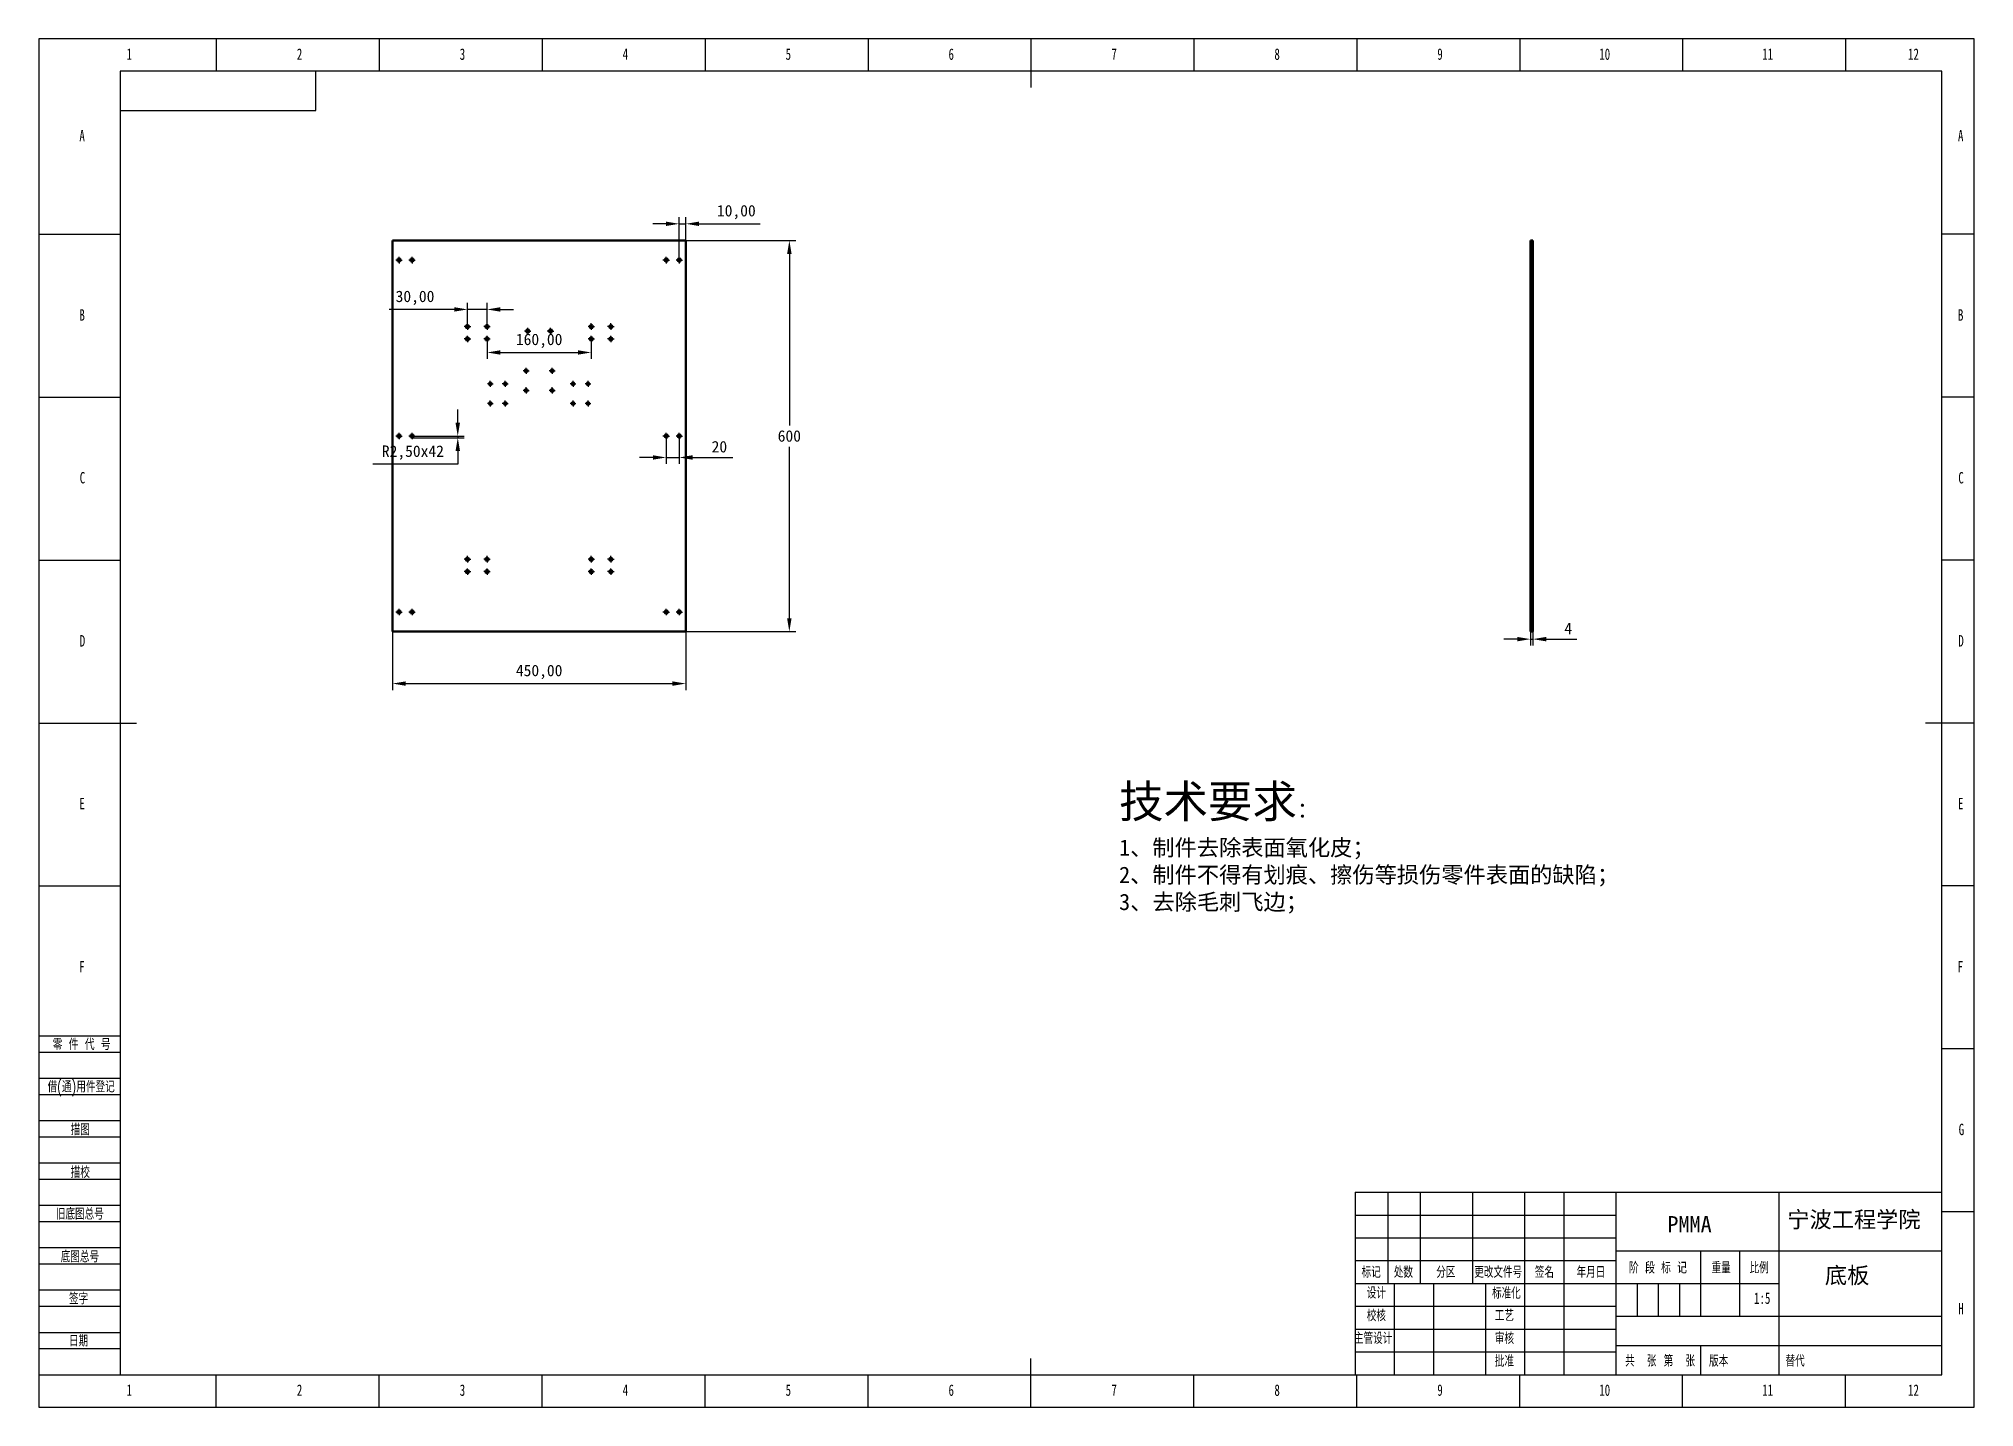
# Model space of a CAD drawing. Header units: millimetres. Extents: x 0 to 594, y 0 to 420.
import ezdxf

# ---------------------------------------------------------------- set-up
doc = ezdxf.new("R2010")
doc.units = ezdxf.units.MM
doc.header["$PDSIZE"] = -1
for name, color, linetype in [('10', 7, 'Continuous'), ('5', 7, 'Continuous'), ('SLD-0', 7, 'Continuous')]:
    doc.layers.add(name, color=color, linetype=linetype)
doc.layers.add('标注层', color=4, linetype='Continuous', lineweight=25)
doc.layers.add('轮廓实线层', color=7, linetype='Continuous', lineweight=50)
doc.styles.add('SLDTEXTSTYLE0', font='TXT', dxfattribs={"width": 0.7, "bigfont": 'bigfont'})
doc.styles.add('SLDTEXTSTYLE1', font='TXT', dxfattribs={"width": 0.614286, "bigfont": 'bigfont'})
doc.styles.add('SLDTEXTSTYLE2', font='TXT', dxfattribs={"width": 0.6, "bigfont": 'bigfont'})
doc.styles.add('SLDTEXTSTYLE3', font='TXT', dxfattribs={"width": 0.7})
doc.dimstyles.new('ISO-25', dxfattribs={"dimtxt": 2.5, "dimasz": 2.5, "dimexe": 1.25, "dimexo": 0.625, "dimtad": 1, "dimtxsty": 'Standard', "dimcen": 2.5, "dimadec": 0, "dimazin": 0, "dimtfac": 1, "dimtmove": 0, "dimatfit": 3, "dimfxl": 1, "dimarcsym": 0})

# ---------------------------------------------------------------- blocks, each defined once
blk = doc.blocks.new('SW_CENTERMARKSYMBOL_0')
at = {"layer": '10', "color": 0}
for p, q in [((-0.5, 0), (-1, 0)), ((0, 0), (-0.5, 0)), ((0, 0.5), (0, 1)), ((0, 0), (0, 0.5)), ((0, 0), (0, -0.5)), ((0, 0), (0.5, 0)), ((0.5, 0), (1, 0)), ((0, -0.5), (0, -1))]:
    blk.add_line(p, q, dxfattribs=at)
blk = doc.blocks.new('SW_CENTERMARKSYMBOL_1')
at = {"layer": '10', "color": 0}
for p, q in [((-0.5, 0), (-1, 0)), ((0, 0), (-0.5, 0)), ((0, 0.5), (0, 1)), ((0, 0), (0, 0.5)), ((0, 0), (0, -0.5)), ((0, 0), (0.5, 0)), ((0.5, 0), (1, 0)), ((0, -0.5), (0, -1))]:
    blk.add_line(p, q, dxfattribs=at)
blk = doc.blocks.new('SW_CENTERMARKSYMBOL_2')
at = {"layer": '10', "color": 0}
for p, q in [((-0.5, 0), (-1, 0)), ((0, 0), (-0.5, 0)), ((0, 0.5), (0, 1)), ((0, 0), (0, 0.5)), ((0, 0), (0, -0.5)), ((0, 0), (0.5, 0)), ((0.5, 0), (1, 0)), ((0, -0.5), (0, -1))]:
    blk.add_line(p, q, dxfattribs=at)
blk = doc.blocks.new('SW_CENTERMARKSYMBOL_3')
at = {"layer": '10', "color": 0}
for p, q in [((-0.5, 0), (-1, 0)), ((0, 0), (-0.5, 0)), ((0, 0.5), (0, 1)), ((0, 0), (0, 0.5)), ((0, 0), (0, -0.5)), ((0, 0), (0.5, 0)), ((0.5, 0), (1, 0)), ((0, -0.5), (0, -1))]:
    blk.add_line(p, q, dxfattribs=at)
blk = doc.blocks.new('SW_CENTERMARKSYMBOL_4')
at = {"layer": '10', "color": 0}
for p, q in [((-0.5, 0), (-1, 0)), ((0, 0), (-0.5, 0)), ((0, 0.5), (0, 1)), ((0, 0), (0, 0.5)), ((0, 0), (0, -0.5)), ((0, 0), (0.5, 0)), ((0.5, 0), (1, 0)), ((0, -0.5), (0, -1))]:
    blk.add_line(p, q, dxfattribs=at)
blk = doc.blocks.new('SW_CENTERMARKSYMBOL_5')
at = {"layer": '10', "color": 0}
for p, q in [((-0.5, 0), (-1, 0)), ((0, 0), (-0.5, 0)), ((0, 0.5), (0, 1)), ((0, 0), (0, 0.5)), ((0, 0), (0, -0.5)), ((0, 0), (0.5, 0)), ((0.5, 0), (1, 0)), ((0, -0.5), (0, -1))]:
    blk.add_line(p, q, dxfattribs=at)
blk = doc.blocks.new('SW_CENTERMARKSYMBOL_6')
at = {"layer": '10', "color": 0}
for p, q in [((-0.5, 0), (-1, 0)), ((0, 0), (-0.5, 0)), ((0, 0.5), (0, 1)), ((0, 0), (0, 0.5)), ((0, 0), (0, -0.5)), ((0, 0), (0.5, 0)), ((0.5, 0), (1, 0)), ((0, -0.5), (0, -1))]:
    blk.add_line(p, q, dxfattribs=at)
blk = doc.blocks.new('SW_CENTERMARKSYMBOL_7')
at = {"layer": '10', "color": 0}
for p, q in [((-0.5, 0), (-1, 0)), ((0, 0), (-0.5, 0)), ((0, 0.5), (0, 1)), ((0, 0), (0, 0.5)), ((0, 0), (0, -0.5)), ((0, 0), (0.5, 0)), ((0.5, 0), (1, 0)), ((0, -0.5), (0, -1))]:
    blk.add_line(p, q, dxfattribs=at)
blk = doc.blocks.new('SW_CENTERMARKSYMBOL_8')
at = {"layer": '10', "color": 0}
for p, q in [((-0.5, 0), (-1, 0)), ((0, 0), (-0.5, 0)), ((0, 0.5), (0, 1)), ((0, 0), (0, 0.5)), ((0, 0), (0, -0.5)), ((0, 0), (0.5, 0)), ((0.5, 0), (1, 0)), ((0, -0.5), (0, -1))]:
    blk.add_line(p, q, dxfattribs=at)
blk = doc.blocks.new('SW_CENTERMARKSYMBOL_9')
at = {"layer": '10', "color": 0}
for p, q in [((-0.5, 0), (-1, 0)), ((0, 0), (-0.5, 0)), ((0, 0.5), (0, 1)), ((0, 0), (0, 0.5)), ((0, 0), (0, -0.5)), ((0, 0), (0.5, 0)), ((0.5, 0), (1, 0)), ((0, -0.5), (0, -1))]:
    blk.add_line(p, q, dxfattribs=at)
blk = doc.blocks.new('SW_CENTERMARKSYMBOL_10')
at = {"layer": '10', "color": 0}
for p, q in [((-0.5, 0), (-1, 0)), ((0, 0), (-0.5, 0)), ((0, 0.5), (0, 1)), ((0, 0), (0, 0.5)), ((0, 0), (0, -0.5)), ((0, 0), (0.5, 0)), ((0.5, 0), (1, 0)), ((0, -0.5), (0, -1))]:
    blk.add_line(p, q, dxfattribs=at)
blk = doc.blocks.new('SW_CENTERMARKSYMBOL_11')
at = {"layer": '10', "color": 0}
for p, q in [((-0.5, 0), (-1, 0)), ((0, 0), (-0.5, 0)), ((0, 0.5), (0, 1)), ((0, 0), (0, 0.5)), ((0, 0), (0, -0.5)), ((0, 0), (0.5, 0)), ((0.5, 0), (1, 0)), ((0, -0.5), (0, -1))]:
    blk.add_line(p, q, dxfattribs=at)
blk = doc.blocks.new('SW_CENTERMARKSYMBOL_12')
at = {"layer": '10', "color": 0}
for p, q in [((-0.5, 0), (-0.9, 0)), ((0, 0), (-0.5, 0)), ((0, 0.5), (0, 0.9)), ((0, 0), (0, 0.5)), ((0, 0), (0, -0.5)), ((0, 0), (0.5, 0)), ((0.5, 0), (0.9, 0)), ((0, -0.5), (0, -0.9))]:
    blk.add_line(p, q, dxfattribs=at)
blk = doc.blocks.new('SW_CENTERMARKSYMBOL_13')
at = {"layer": '10', "color": 0}
for p, q in [((-0.5, 0), (-0.9, 0)), ((0, 0), (-0.5, 0)), ((0, 0.5), (0, 0.9)), ((0, 0), (0, 0.5)), ((0, 0), (0, -0.5)), ((0, 0), (0.5, 0)), ((0.5, 0), (0.9, 0)), ((0, -0.5), (0, -0.9))]:
    blk.add_line(p, q, dxfattribs=at)
blk = doc.blocks.new('SW_CENTERMARKSYMBOL_14')
at = {"layer": '10', "color": 0}
for p, q in [((-0.5, 0), (-0.9, 0)), ((0, 0), (-0.5, 0)), ((0, 0.5), (0, 0.9)), ((0, 0), (0, 0.5)), ((0, 0), (0, -0.5)), ((0, 0), (0.5, 0)), ((0.5, 0), (0.9, 0)), ((0, -0.5), (0, -0.9))]:
    blk.add_line(p, q, dxfattribs=at)
blk = doc.blocks.new('SW_CENTERMARKSYMBOL_15')
at = {"layer": '10', "color": 0}
for p, q in [((-0.5, 0), (-0.9, 0)), ((0, 0), (-0.5, 0)), ((0, 0.5), (0, 0.9)), ((0, 0), (0, 0.5)), ((0, 0), (0, -0.5)), ((0, 0), (0.5, 0)), ((0.5, 0), (0.9, 0)), ((0, -0.5), (0, -0.9))]:
    blk.add_line(p, q, dxfattribs=at)
blk = doc.blocks.new('SW_CENTERMARKSYMBOL_16')
at = {"layer": '10', "color": 0}
for p, q in [((-0.5, 0), (-0.9, 0)), ((0, 0), (-0.5, 0)), ((0, 0.5), (0, 0.9)), ((0, 0), (0, 0.5)), ((0, 0), (0, -0.5)), ((0, 0), (0.5, 0)), ((0.5, 0), (0.9, 0)), ((0, -0.5), (0, -0.9))]:
    blk.add_line(p, q, dxfattribs=at)
blk = doc.blocks.new('SW_CENTERMARKSYMBOL_17')
at = {"layer": '10', "color": 0}
for p, q in [((-0.5, 0), (-0.9, 0)), ((0, 0), (-0.5, 0)), ((0, 0.5), (0, 0.9)), ((0, 0), (0, 0.5)), ((0, 0), (0, -0.5)), ((0, 0), (0.5, 0)), ((0.5, 0), (0.9, 0)), ((0, -0.5), (0, -0.9))]:
    blk.add_line(p, q, dxfattribs=at)
blk = doc.blocks.new('SW_CENTERMARKSYMBOL_18')
at = {"layer": '10', "color": 0}
for p, q in [((-0.5, 0), (-0.9, 0)), ((0, 0), (-0.5, 0)), ((0, 0.5), (0, 0.9)), ((0, 0), (0, 0.5)), ((0, 0), (0, -0.5)), ((0, 0), (0.5, 0)), ((0.5, 0), (0.9, 0)), ((0, -0.5), (0, -0.9))]:
    blk.add_line(p, q, dxfattribs=at)
blk = doc.blocks.new('SW_CENTERMARKSYMBOL_19')
at = {"layer": '10', "color": 0}
for p, q in [((-0.5, 0), (-0.9, 0)), ((0, 0), (-0.5, 0)), ((0, 0.5), (0, 0.9)), ((0, 0), (0, 0.5)), ((0, 0), (0, -0.5)), ((0, 0), (0.5, 0)), ((0.5, 0), (0.9, 0)), ((0, -0.5), (0, -0.9))]:
    blk.add_line(p, q, dxfattribs=at)
blk = doc.blocks.new('SW_CENTERMARKSYMBOL_20')
at = {"layer": '10', "color": 0}
for p, q in [((-0.5, 0), (-1, 0)), ((0, 0), (-0.5, 0)), ((0, 0.5), (0, 1)), ((0, 0), (0, 0.5)), ((0, 0), (0, -0.5)), ((0, 0), (0.5, 0)), ((0.5, 0), (1, 0)), ((0, -0.5), (0, -1))]:
    blk.add_line(p, q, dxfattribs=at)
blk = doc.blocks.new('SW_CENTERMARKSYMBOL_21')
at = {"layer": '10', "color": 0}
for p, q in [((-0.5, 0), (-1, 0)), ((0, 0), (-0.5, 0)), ((0, 0.5), (0, 1)), ((0, 0), (0, 0.5)), ((0, 0), (0, -0.5)), ((0, 0), (0.5, 0)), ((0.5, 0), (1, 0)), ((0, -0.5), (0, -1))]:
    blk.add_line(p, q, dxfattribs=at)
blk = doc.blocks.new('SW_CENTERMARKSYMBOL_22')
at = {"layer": '10', "color": 0}
for p, q in [((-0.5, 0), (-0.95, 0)), ((0, 0), (-0.5, 0)), ((0, 0.5), (0, 0.95)), ((0, 0), (0, 0.5)), ((0, 0), (0, -0.5)), ((0, 0), (0.5, 0)), ((0.5, 0), (0.95, 0)), ((0, -0.5), (0, -0.95))]:
    blk.add_line(p, q, dxfattribs=at)
blk = doc.blocks.new('SW_CENTERMARKSYMBOL_23')
at = {"layer": '10', "color": 0}
for p, q in [((-0.5, 0), (-0.95, 0)), ((0, 0), (-0.5, 0)), ((0, 0.5), (0, 0.95)), ((0, 0), (0, 0.5)), ((0, 0), (0, -0.5)), ((0, 0), (0.5, 0)), ((0.5, 0), (0.95, 0)), ((0, -0.5), (0, -0.95))]:
    blk.add_line(p, q, dxfattribs=at)
blk = doc.blocks.new('SW_CENTERMARKSYMBOL_24')
at = {"layer": '10', "color": 0}
for p, q in [((-0.5, 0), (-0.95, 0)), ((0, 0), (-0.5, 0)), ((0, 0.5), (0, 0.95)), ((0, 0), (0, 0.5)), ((0, 0), (0, -0.5)), ((0, 0), (0.5, 0)), ((0.5, 0), (0.95, 0)), ((0, -0.5), (0, -0.95))]:
    blk.add_line(p, q, dxfattribs=at)
blk = doc.blocks.new('SW_CENTERMARKSYMBOL_25')
at = {"layer": '10', "color": 0}
for p, q in [((-0.5, 0), (-0.95, 0)), ((0, 0), (-0.5, 0)), ((0, 0.5), (0, 0.95)), ((0, 0), (0, 0.5)), ((0, 0), (0, -0.5)), ((0, 0), (0.5, 0)), ((0.5, 0), (0.95, 0)), ((0, -0.5), (0, -0.95))]:
    blk.add_line(p, q, dxfattribs=at)
blk = doc.blocks.new('SW_CENTERMARKSYMBOL_26')
at = {"layer": '10', "color": 0}
for p, q in [((-0.5, 0), (-1, 0)), ((0, 0), (-0.5, 0)), ((0, 0.5), (0, 1)), ((0, 0), (0, 0.5)), ((0, 0), (0, -0.5)), ((0, 0), (0.5, 0)), ((0.5, 0), (1, 0)), ((0, -0.5), (0, -1))]:
    blk.add_line(p, q, dxfattribs=at)
blk = doc.blocks.new('SW_CENTERMARKSYMBOL_27')
at = {"layer": '10', "color": 0}
for p, q in [((-0.5, 0), (-1, 0)), ((0, 0), (-0.5, 0)), ((0, 0.5), (0, 1)), ((0, 0), (0, 0.5)), ((0, 0), (0, -0.5)), ((0, 0), (0.5, 0)), ((0.5, 0), (1, 0)), ((0, -0.5), (0, -1))]:
    blk.add_line(p, q, dxfattribs=at)
blk = doc.blocks.new('SW_CENTERMARKSYMBOL_28')
at = {"layer": '10', "color": 0}
for p, q in [((-0.5, 0), (-1, 0)), ((0, 0), (-0.5, 0)), ((0, 0.5), (0, 1)), ((0, 0), (0, 0.5)), ((0, 0), (0, -0.5)), ((0, 0), (0.5, 0)), ((0.5, 0), (1, 0)), ((0, -0.5), (0, -1))]:
    blk.add_line(p, q, dxfattribs=at)
blk = doc.blocks.new('SW_CENTERMARKSYMBOL_29')
at = {"layer": '10', "color": 0}
for p, q in [((-0.5, 0), (-1, 0)), ((0, 0), (-0.5, 0)), ((0, 0.5), (0, 1)), ((0, 0), (0, 0.5)), ((0, 0), (0, -0.5)), ((0, 0), (0.5, 0)), ((0.5, 0), (1, 0)), ((0, -0.5), (0, -1))]:
    blk.add_line(p, q, dxfattribs=at)
blk = doc.blocks.new('SW_CENTERMARKSYMBOL_30')
at = {"layer": '10', "color": 0}
for p, q in [((-0.5, 0), (-1, 0)), ((0, 0), (-0.5, 0)), ((0, 0.5), (0, 1)), ((0, 0), (0, 0.5)), ((0, 0), (0, -0.5)), ((0, 0), (0.5, 0)), ((0.5, 0), (1, 0)), ((0, -0.5), (0, -1))]:
    blk.add_line(p, q, dxfattribs=at)
blk = doc.blocks.new('SW_CENTERMARKSYMBOL_31')
at = {"layer": '10', "color": 0}
for p, q in [((-0.5, 0), (-1, 0)), ((0, 0), (-0.5, 0)), ((0, 0.5), (0, 1)), ((0, 0), (0, 0.5)), ((0, 0), (0, -0.5)), ((0, 0), (0.5, 0)), ((0.5, 0), (1, 0)), ((0, -0.5), (0, -1))]:
    blk.add_line(p, q, dxfattribs=at)
blk = doc.blocks.new('SW_CENTERMARKSYMBOL_32')
at = {"layer": '10', "color": 0}
for p, q in [((-0.5, 0), (-1, 0)), ((0, 0), (-0.5, 0)), ((0, 0.5), (0, 1)), ((0, 0), (0, 0.5)), ((0, 0), (0, -0.5)), ((0, 0), (0.5, 0)), ((0.5, 0), (1, 0)), ((0, -0.5), (0, -1))]:
    blk.add_line(p, q, dxfattribs=at)
blk = doc.blocks.new('SW_CENTERMARKSYMBOL_33')
at = {"layer": '10', "color": 0}
for p, q in [((-0.5, 0), (-1, 0)), ((0, 0), (-0.5, 0)), ((0, 0.5), (0, 1)), ((0, 0), (0, 0.5)), ((0, 0), (0, -0.5)), ((0, 0), (0.5, 0)), ((0.5, 0), (1, 0)), ((0, -0.5), (0, -1))]:
    blk.add_line(p, q, dxfattribs=at)
blk = doc.blocks.new('SW_CENTERMARKSYMBOL_34')
at = {"layer": '10', "color": 0}
for p, q in [((-0.5, 0), (-1, 0)), ((0, 0), (-0.5, 0)), ((0, 0.5), (0, 1)), ((0, 0), (0, 0.5)), ((0, 0), (0, -0.5)), ((0, 0), (0.5, 0)), ((0.5, 0), (1, 0)), ((0, -0.5), (0, -1))]:
    blk.add_line(p, q, dxfattribs=at)
blk = doc.blocks.new('SW_CENTERMARKSYMBOL_35')
at = {"layer": '10', "color": 0}
for p, q in [((-0.5, 0), (-1, 0)), ((0, 0), (-0.5, 0)), ((0, 0.5), (0, 1)), ((0, 0), (0, 0.5)), ((0, 0), (0, -0.5)), ((0, 0), (0.5, 0)), ((0.5, 0), (1, 0)), ((0, -0.5), (0, -1))]:
    blk.add_line(p, q, dxfattribs=at)
blk = doc.blocks.new('SW_CENTERMARKSYMBOL_36')
at = {"layer": '10', "color": 0}
for p, q in [((-0.5, 0), (-1, 0)), ((0, 0), (-0.5, 0)), ((0, 0.5), (0, 1)), ((0, 0), (0, 0.5)), ((0, 0), (0, -0.5)), ((0, 0), (0.5, 0)), ((0.5, 0), (1, 0)), ((0, -0.5), (0, -1))]:
    blk.add_line(p, q, dxfattribs=at)
blk = doc.blocks.new('SW_CENTERMARKSYMBOL_37')
at = {"layer": '10', "color": 0}
for p, q in [((-0.5, 0), (-1, 0)), ((0, 0), (-0.5, 0)), ((0, 0.5), (0, 1)), ((0, 0), (0, 0.5)), ((0, 0), (0, -0.5)), ((0, 0), (0.5, 0)), ((0.5, 0), (1, 0)), ((0, -0.5), (0, -1))]:
    blk.add_line(p, q, dxfattribs=at)
blk = doc.blocks.new('SW_CENTERMARKSYMBOL_38')
at = {"layer": '10', "color": 0}
for p, q in [((-0.5, 0), (-1, 0)), ((0, 0), (-0.5, 0)), ((0, 0.5), (0, 1)), ((0, 0), (0, 0.5)), ((0, 0), (0, -0.5)), ((0, 0), (0.5, 0)), ((0.5, 0), (1, 0)), ((0, -0.5), (0, -1))]:
    blk.add_line(p, q, dxfattribs=at)
blk = doc.blocks.new('SW_CENTERMARKSYMBOL_39')
at = {"layer": '10', "color": 0}
for p, q in [((-0.5, 0), (-1, 0)), ((0, 0), (-0.5, 0)), ((0, 0.5), (0, 1)), ((0, 0), (0, 0.5)), ((0, 0), (0, -0.5)), ((0, 0), (0.5, 0)), ((0.5, 0), (1, 0)), ((0, -0.5), (0, -1))]:
    blk.add_line(p, q, dxfattribs=at)
blk = doc.blocks.new('SW_CENTERMARKSYMBOL_40')
at = {"layer": '10', "color": 0}
for p, q in [((-0.5, 0), (-1, 0)), ((0, 0), (-0.5, 0)), ((0, 0.5), (0, 1)), ((0, 0), (0, 0.5)), ((0, 0), (0, -0.5)), ((0, 0), (0.5, 0)), ((0.5, 0), (1, 0)), ((0, -0.5), (0, -1))]:
    blk.add_line(p, q, dxfattribs=at)
blk = doc.blocks.new('SW_CENTERMARKSYMBOL_41')
at = {"layer": '10', "color": 0}
for p, q in [((-0.5, 0), (-1, 0)), ((0, 0), (-0.5, 0)), ((0, 0.5), (0, 1)), ((0, 0), (0, 0.5)), ((0, 0), (0, -0.5)), ((0, 0), (0.5, 0)), ((0.5, 0), (1, 0)), ((0, -0.5), (0, -1))]:
    blk.add_line(p, q, dxfattribs=at)
blk = doc.blocks.new('*D43')
at = {"layer": 'Defpoints', "color": 0, "transparency": 16777216}
for p in [(108.58, 238.06), (198.58, 238.06), (198.58, 222.1)]:
    blk.add_point(p, dxfattribs=at)
at = {"layer": '标注层', "color": 0, "lineweight": -2, "transparency": 16777216}
for p, q in [((108.58, 238.06), (108.58, 220.1)), ((198.58, 238.06), (198.58, 220.1)), ((112.66, 222.1), (194.5, 222.1))]:
    blk.add_line(p, q, dxfattribs=at)
at = {"layer": '标注层', "color": 0, "transparency": 16777216}
for points in [[(112.66, 222.78), (112.66, 221.42), (108.58, 222.1)], [(194.5, 222.78), (194.5, 221.42), (198.58, 222.1)]]:
    blk.add_solid(points, dxfattribs=at)
at = {"layer": '标注层', "color": 0, "transparency": 16777216, "insert": (153.58, 225.66), "char_height": 3.5, "attachment_point": 5}
blk.add_mtext('450,00', dxfattribs=at)
blk = doc.blocks.new('*D44')
at = {"layer": 'Defpoints', "color": 0, "transparency": 16777216}
for p in [(198.58, 358.06), (198.58, 238.06), (230.36, 238.06)]:
    blk.add_point(p, dxfattribs=at)
at = {"layer": '标注层', "color": 0, "lineweight": -2, "transparency": 16777216}
for p, q in [((198.58, 358.06), (232.36, 358.06)), ((230.36, 353.98), (230.36, 301.34)), ((230.36, 242.14), (230.36, 294.79)), ((198.58, 238.06), (232.36, 238.06))]:
    blk.add_line(p, q, dxfattribs=at)
at = {"layer": '标注层', "color": 0, "transparency": 16777216}
for points in [[(229.68, 353.98), (231.04, 353.98), (230.36, 358.06)], [(229.68, 242.14), (231.04, 242.14), (230.36, 238.06)]]:
    blk.add_solid(points, dxfattribs=at)
at = {"layer": '标注层', "color": 0, "transparency": 16777216, "insert": (230.36, 298.06), "char_height": 3.5, "attachment_point": 5}
blk.add_mtext('600', dxfattribs=at)
blk = doc.blocks.new('*D45')
at = {"layer": 'Defpoints', "color": 0, "transparency": 16777216}
for p in [(114.58, 298.06), (114.58, 297.56), (128.6, 297.56)]:
    blk.add_point(p, dxfattribs=at)
at = {"layer": '标注层', "color": 0, "lineweight": -2, "transparency": 16777216}
for p, q in [((128.6, 302.14), (128.6, 306.22)), ((114.58, 298.06), (130.6, 298.06)), ((114.58, 297.56), (130.6, 297.56)), ((128.6, 298.06), (128.6, 297.56)), ((128.6, 293.48), (128.6, 289.4)), ((128.6, 289.4), (102.58, 289.4))]:
    blk.add_line(p, q, dxfattribs=at)
at = {"layer": '标注层', "color": 0, "transparency": 16777216}
for points in [[(127.92, 302.14), (129.28, 302.14), (128.6, 298.06)], [(127.92, 293.48), (129.28, 293.48), (128.6, 297.56)]]:
    blk.add_solid(points, dxfattribs=at)
at = {"layer": '标注层', "color": 0, "transparency": 16777216, "insert": (114.83, 292.97), "char_height": 3.5, "attachment_point": 5}
blk.add_mtext('R2,50x42', dxfattribs=at)
blk = doc.blocks.new('*D46')
at = {"layer": 'Defpoints', "color": 0, "transparency": 16777216}
for p in [(131.58, 336.92), (131.58, 331.66), (137.58, 331.66)]:
    blk.add_point(p, dxfattribs=at)
at = {"layer": '标注层', "color": 0, "lineweight": -2, "transparency": 16777216}
for p, q in [((131.58, 331.66), (131.58, 338.92)), ((137.58, 331.66), (137.58, 338.92)), ((127.5, 336.92), (107.54, 336.92)), ((137.58, 336.92), (131.58, 336.92)), ((141.66, 336.92), (145.74, 336.92))]:
    blk.add_line(p, q, dxfattribs=at)
at = {"layer": '标注层', "color": 0, "transparency": 16777216}
for points in [[(127.5, 337.6), (127.5, 336.24), (131.58, 336.92)], [(141.66, 337.6), (141.66, 336.24), (137.58, 336.92)]]:
    blk.add_solid(points, dxfattribs=at)
at = {"layer": '标注层', "color": 0, "transparency": 16777216, "insert": (115.48, 340.48), "char_height": 3.5, "attachment_point": 5}
blk.add_mtext('30,00', dxfattribs=at)
blk = doc.blocks.new('*D47')
at = {"layer": 'Defpoints', "color": 0, "transparency": 16777216}
for p in [(137.58, 327.86), (169.58, 327.86), (169.58, 323.71)]:
    blk.add_point(p, dxfattribs=at)
at = {"layer": '标注层', "color": 0, "lineweight": -2, "transparency": 16777216}
for p, q in [((137.58, 327.86), (137.58, 321.71)), ((169.58, 327.86), (169.58, 321.71)), ((141.66, 323.71), (165.5, 323.71))]:
    blk.add_line(p, q, dxfattribs=at)
at = {"layer": '标注层', "color": 0, "transparency": 16777216}
for points in [[(141.66, 324.39), (141.66, 323.03), (137.58, 323.71)], [(165.5, 324.39), (165.5, 323.03), (169.58, 323.71)]]:
    blk.add_solid(points, dxfattribs=at)
at = {"layer": '标注层', "color": 0, "transparency": 16777216, "insert": (153.58, 327.28), "char_height": 3.5, "attachment_point": 5}
blk.add_mtext('160,00', dxfattribs=at)
blk = doc.blocks.new('*D48')
at = {"layer": 'Defpoints', "color": 0, "transparency": 16777216}
for p in [(198.58, 363.2), (196.58, 352.06), (198.58, 352.06)]:
    blk.add_point(p, dxfattribs=at)
at = {"layer": '标注层', "color": 0, "lineweight": -2, "transparency": 16777216}
for p, q in [((192.5, 363.2), (188.42, 363.2)), ((196.58, 352.06), (196.58, 365.2)), ((196.58, 363.2), (198.58, 363.2)), ((198.58, 352.06), (198.58, 365.2)), ((202.66, 363.2), (221.45, 363.2))]:
    blk.add_line(p, q, dxfattribs=at)
at = {"layer": '标注层', "color": 0, "transparency": 16777216}
for points in [[(192.5, 363.88), (192.5, 362.52), (196.58, 363.2)], [(202.66, 363.88), (202.66, 362.52), (198.58, 363.2)]]:
    blk.add_solid(points, dxfattribs=at)
at = {"layer": '标注层', "color": 0, "transparency": 16777216, "insert": (214.09, 366.77), "char_height": 3.5, "attachment_point": 5}
blk.add_mtext('10,00', dxfattribs=at)
blk = doc.blocks.new('*D49')
at = {"layer": 'Defpoints', "color": 0, "transparency": 16777216}
for p in [(192.58, 298.06), (196.58, 298.06), (196.58, 291.49)]:
    blk.add_point(p, dxfattribs=at)
at = {"layer": '标注层', "color": 0, "lineweight": -2, "transparency": 16777216}
for p, q in [((192.58, 298.06), (192.58, 289.49)), ((196.58, 298.06), (196.58, 289.49)), ((188.5, 291.49), (184.42, 291.49)), ((192.58, 291.49), (196.58, 291.49)), ((200.66, 291.49), (213.04, 291.49))]:
    blk.add_line(p, q, dxfattribs=at)
at = {"layer": '标注层', "color": 0, "transparency": 16777216}
for points in [[(188.5, 292.17), (188.5, 290.81), (192.58, 291.49)], [(200.66, 292.17), (200.66, 290.81), (196.58, 291.49)]]:
    blk.add_solid(points, dxfattribs=at)
at = {"layer": '标注层', "color": 0, "transparency": 16777216, "insert": (208.89, 294.77), "char_height": 3.5, "attachment_point": 5}
blk.add_mtext('20', dxfattribs=at)
blk = doc.blocks.new('*D50')
at = {"layer": 'Defpoints', "color": 0, "transparency": 16777216}
for p in [(457.82, 238.06), (458.54, 238.06), (458.54, 235.74)]:
    blk.add_point(p, dxfattribs=at)
at = {"layer": '标注层', "color": 0, "lineweight": -2, "transparency": 16777216}
for p, q in [((457.82, 238.06), (457.82, 233.74)), ((458.54, 238.06), (458.54, 233.74)), ((453.74, 235.74), (449.66, 235.74)), ((457.82, 235.74), (458.54, 235.74)), ((462.62, 235.74), (472.08, 235.74))]:
    blk.add_line(p, q, dxfattribs=at)
at = {"layer": '标注层', "color": 0, "transparency": 16777216}
for points in [[(453.74, 236.42), (453.74, 235.06), (457.82, 235.74)], [(462.62, 236.42), (462.62, 235.06), (458.54, 235.74)]]:
    blk.add_solid(points, dxfattribs=at)
at = {"layer": '标注层', "color": 0, "transparency": 16777216, "insert": (469.39, 239.01), "char_height": 3.5, "attachment_point": 5}
blk.add_mtext('4', dxfattribs=at)

msp = doc.modelspace()

# ---------------------------------------------------------------- linework, layer by layer
at = {"layer": '5'}
for p, q in [((594.0053, 420), (0, 420)), ((0, 420), (0, 0)), ((54.5, 420), (54.5, 410)), ((104.5, 420), (104.5, 410)), ((154.5, 420), (154.5, 410)), ((204.5, 420), (204.5, 410)), ((254.5, 420), (254.5, 410)), ((304.5027, 420), (304.5027, 405)), ((354.5, 420), (354.5, 410)), ((404.5, 420), (404.5, 410)), ((454.5, 420), (454.5, 410)), ((504.5, 420), (504.5, 410)), ((554.5, 420), (554.5, 410)), ((594.0053, 0), (594.0053, 420)), ((584.0053, 410), (25, 410)), ((25, 410), (25, 10)), ((85, 398), (85, 410)), ((584.0053, 10), (584.0053, 410)), ((25, 398), (85, 398)), ((0, 360), (25, 360)), ((594.0053, 360), (584.0053, 360)), ((0, 310), (25, 310)), ((594.0053, 310), (584.0053, 310)), ((0, 260), (25, 260)), ((594.0053, 260), (584.0053, 260)), ((0, 210), (30, 210)), ((594.0053, 210), (579.0053, 210)), ((0, 160), (25, 160)), ((594.0053, 160), (584.0053, 160)), ((0, 114), (25, 114)), ((0, 109), (25, 109)), ((594.0053, 110), (584.0053, 110)), ((0, 101), (25, 101)), ((0, 96), (25, 96)), ((0, 88), (25, 88)), ((0, 83), (25, 83)), ((0, 75), (25, 75)), ((0, 70), (25, 70)), ((404, 66), (584, 66)), ((404, 66), (404, 10)), ((414, 66), (414, 38)), ((424, 66), (424, 38)), ((440, 66), (440, 38)), ((456, 66), (456, 10)), ((468, 66), (468, 38)), ((484, 66), (484, 10)), ((534, 66), (534, 38)), ((0, 62), (25, 62)), ((594.0053, 60), (584.0053, 60)), ((0, 57), (25, 57)), ((404, 59), (484, 59)), ((0, 49), (25, 49)), ((404, 52), (484, 52)), ((484, 48), (584, 48)), ((510, 48), (510, 28)), ((522, 48), (522, 28)), ((0, 44), (25, 44)), ((404, 45), (484, 45)), ((0, 36), (25, 36)), ((404, 38), (534, 38)), ((416, 38), (416, 10)), ((428, 38), (428, 10)), ((444, 38), (444, 10)), ((468, 38), (468, 10)), ((490.5, 38), (490.5, 28)), ((497, 38), (497, 28)), ((503.5, 38), (503.5, 28)), ((534, 38), (534, 10)), ((0, 31), (25, 31)), ((404, 31), (484, 31)), ((404, 24), (484, 24)), ((484, 28), (584, 28)), ((0, 23), (25, 23)), ((0, 18), (25, 18)), ((484.0053, 18.9847), (584.0053, 18.9847)), ((510, 18.9847), (510, 10)), ((304.5027, 0), (304.5027, 15)), ((404, 17), (484, 17)), ((0, 10), (584.0053, 10)), ((54.5, 0), (54.5, 10)), ((104.5, 0), (104.5, 10)), ((154.5, 0), (154.5, 10)), ((204.5, 0), (204.5, 10)), ((254.5, 0), (254.5, 10)), ((354.5, 0), (354.5, 10)), ((404.5, 0), (404.5, 10)), ((454.5, 0), (454.5, 10)), ((504.5, 0), (504.5, 10)), ((554.5, 0), (554.5, 10)), ((0, 0), (594.0053, 0))]:
    msp.add_line(p, q, dxfattribs=at)
at = {"layer": '轮廓实线层'}
for p, q in [((198.5771, 358.0626), (108.5771, 358.0626)), ((108.5771, 358.0626), (108.5771, 238.0626)), ((198.5771, 238.0626), (198.5771, 358.0626)), ((458.5356, 358.0626), (457.8156, 358.0626)), ((457.8156, 358.0626), (457.8156, 238.0626)), ((458.5356, 358.0626), (458.5356, 238.0626)), ((108.5771, 238.0626), (198.5771, 238.0626)), ((458.5356, 238.0626), (457.8156, 238.0626))]:
    msp.add_line(p, q, dxfattribs=at)
for centre, radius in [((110.5771, 352.0626), 0.5), ((114.5771, 352.0626), 0.5), ((192.5771, 352.0626), 0.5), ((196.5771, 352.0626), 0.5), ((131.5771, 331.6626), 0.5), ((131.5771, 327.8626), 0.5), ((137.5771, 331.6626), 0.5), ((137.5771, 327.8626), 0.5), ((150.0771, 330.2626), 0.5), ((157.0771, 330.2626), 0.5), ((169.5771, 331.6626), 0.5), ((169.5771, 327.8626), 0.5), ((175.5771, 331.6626), 0.5), ((175.5771, 327.8626), 0.5), ((149.5771, 318.0626), 0.45), ((157.5771, 318.0626), 0.45), ((138.5771, 314.0626), 0.4), ((143.1771, 314.0626), 0.4), ((149.5771, 312.0626), 0.45), ((157.5771, 312.0626), 0.45), ((163.9771, 314.0626), 0.4), ((168.5771, 314.0626), 0.4), ((138.5771, 308.0626), 0.4), ((143.1771, 308.0626), 0.4), ((163.9771, 308.0626), 0.4), ((168.5771, 308.0626), 0.4), ((110.5771, 298.0626), 0.5), ((114.5771, 298.0626), 0.5), ((192.5771, 298.0626), 0.5), ((196.5771, 298.0626), 0.5), ((131.5771, 260.2626), 0.5), ((131.5771, 256.4626), 0.5), ((137.5771, 260.2626), 0.5), ((137.5771, 256.4626), 0.5), ((169.5771, 260.2626), 0.5), ((169.5771, 256.4626), 0.5), ((175.5771, 260.2626), 0.5), ((175.5771, 256.4626), 0.5), ((110.5771, 244.0626), 0.5), ((114.5771, 244.0626), 0.5), ((192.5771, 244.0626), 0.5), ((196.5771, 244.0626), 0.5)]:
    msp.add_circle(centre, radius, dxfattribs=at)

# ---------------------------------------------------------------- block references
for name, p in [('SW_CENTERMARKSYMBOL_4', (110.5771, 352.0626)), ('SW_CENTERMARKSYMBOL_0', (114.5771, 352.0626)), ('SW_CENTERMARKSYMBOL_6', (192.5771, 352.0626)), ('SW_CENTERMARKSYMBOL_9', (196.5771, 352.0626)), ('SW_CENTERMARKSYMBOL_31', (131.5771, 331.6626)), ('SW_CENTERMARKSYMBOL_33', (137.5771, 331.6626)), ('SW_CENTERMARKSYMBOL_28', (169.5771, 331.6626)), ('SW_CENTERMARKSYMBOL_30', (175.5771, 331.6626)), ('SW_CENTERMARKSYMBOL_32', (131.5771, 327.8626)), ('SW_CENTERMARKSYMBOL_27', (137.5771, 327.8626)), ('SW_CENTERMARKSYMBOL_21', (150.0771, 330.2626)), ('SW_CENTERMARKSYMBOL_20', (157.0771, 330.2626)), ('SW_CENTERMARKSYMBOL_29', (169.5771, 327.8626)), ('SW_CENTERMARKSYMBOL_38', (175.5771, 327.8626)), ('SW_CENTERMARKSYMBOL_15', (138.5771, 314.0626)), ('SW_CENTERMARKSYMBOL_13', (143.1771, 314.0626)), ('SW_CENTERMARKSYMBOL_25', (149.5771, 318.0626)), ('SW_CENTERMARKSYMBOL_23', (157.5771, 318.0626)), ('SW_CENTERMARKSYMBOL_19', (163.9771, 314.0626)), ('SW_CENTERMARKSYMBOL_17', (168.5771, 314.0626)), ('SW_CENTERMARKSYMBOL_12', (138.5771, 308.0626)), ('SW_CENTERMARKSYMBOL_14', (143.1771, 308.0626)), ('SW_CENTERMARKSYMBOL_22', (149.5771, 312.0626)), ('SW_CENTERMARKSYMBOL_24', (157.5771, 312.0626)), ('SW_CENTERMARKSYMBOL_16', (163.9771, 308.0626)), ('SW_CENTERMARKSYMBOL_18', (168.5771, 308.0626)), ('SW_CENTERMARKSYMBOL_3', (110.5771, 298.0626)), ('SW_CENTERMARKSYMBOL_1', (114.5771, 298.0626)), ('SW_CENTERMARKSYMBOL_5', (192.5771, 298.0626)), ('SW_CENTERMARKSYMBOL_10', (196.5771, 298.0626)), ('SW_CENTERMARKSYMBOL_37', (131.5771, 260.2626)), ('SW_CENTERMARKSYMBOL_26', (131.5771, 256.4626)), ('SW_CENTERMARKSYMBOL_35', (137.5771, 260.2626)), ('SW_CENTERMARKSYMBOL_36', (137.5771, 256.4626)), ('SW_CENTERMARKSYMBOL_41', (169.5771, 260.2626)), ('SW_CENTERMARKSYMBOL_34', (169.5771, 256.4626)), ('SW_CENTERMARKSYMBOL_40', (175.5771, 260.2626)), ('SW_CENTERMARKSYMBOL_39', (175.5771, 256.4626)), ('SW_CENTERMARKSYMBOL_2', (110.5771, 244.0626)), ('SW_CENTERMARKSYMBOL_8', (114.5771, 244.0626)), ('SW_CENTERMARKSYMBOL_7', (192.5771, 244.0626)), ('SW_CENTERMARKSYMBOL_11', (196.5771, 244.0626))]:
    msp.add_blockref(name, p, dxfattribs=at)

# ---------------------------------------------------------------- texts
at = {"layer": '10', "char_height": 3.5}
for s, insert, attachment_point, style in [('1', (27.7944, 417.0199), 2, 'SLDTEXTSTYLE3'), ('2', (80.0444, 417.0199), 2, 'SLDTEXTSTYLE3'), ('3', (130.0444, 417.0199), 2, 'SLDTEXTSTYLE3'), ('4', (180.0444, 417.0199), 2, 'SLDTEXTSTYLE3'), ('5', (230.0444, 417.0199), 2, 'SLDTEXTSTYLE3'), ('6', (280.0469, 417.0199), 2, 'SLDTEXTSTYLE3'), ('7', (330.0469, 417.0199), 2, 'SLDTEXTSTYLE3'), ('8', (380.0469, 417.0199), 2, 'SLDTEXTSTYLE3'), ('9', (430.0469, 417.0199), 2, 'SLDTEXTSTYLE3'), ('10', (480.5889, 417.0199), 2, 'SLDTEXTSTYLE3'), ('11', (530.5889, 417.0199), 2, 'SLDTEXTSTYLE3'), ('12', (575.3439, 417.0199), 2, 'SLDTEXTSTYLE3'), ('A', (13.3203, 392.0199), 2, 'SLDTEXTSTYLE3'), ('A', (589.8303, 392.0199), 2, 'SLDTEXTSTYLE3'), ('B', (13.3203, 336.9654), 2, 'SLDTEXTSTYLE3'), ('B', (589.8303, 336.9654), 2, 'SLDTEXTSTYLE3'), ('C', (13.4273, 287.0199), 2, 'SLDTEXTSTYLE3'), ('C', (589.9373, 287.0199), 2, 'SLDTEXTSTYLE3'), ('D', (13.4297, 236.9654), 2, 'SLDTEXTSTYLE3'), ('D', (589.9397, 236.9654), 2, 'SLDTEXTSTYLE3'), ('E', (13.3179, 187.0199), 2, 'SLDTEXTSTYLE3'), ('E', (589.8279, 187.0199), 2, 'SLDTEXTSTYLE3'), ('F', (13.2243, 136.9654), 2, 'SLDTEXTSTYLE3'), ('F', (589.7343, 136.9654), 2, 'SLDTEXTSTYLE3'), ('零 件 代 号', (4.2849, 113.1242), 1, 'SLDTEXTSTYLE1'), ('借(通)用件登记', (2.7355, 100.137), 1, 'SLDTEXTSTYLE0'), ('描图', (12.7617, 86.9834), 2, 'SLDTEXTSTYLE0'), ('G', (590.0491, 87.0199), 2, 'SLDTEXTSTYLE3'), ('描校', (12.7617, 73.8814), 2, 'SLDTEXTSTYLE0'), ('旧底图总号', (5.2617, 61.0888), 1, 'SLDTEXTSTYLE0'), ('底图总号', (6.7617, 47.9751), 1, 'SLDTEXTSTYLE0'), ('标记', (408.9122, 43.2318), 2, 'SLDTEXTSTYLE0'), ('处数', (418.8003, 43.2318), 2, 'SLDTEXTSTYLE0'), ('分区', (431.8304, 43.2318), 2, 'SLDTEXTSTYLE0'), ('更改文件号', (447.9013, 43.2318), 2, 'SLDTEXTSTYLE0'), ('签名', (462.0762, 43.2318), 2, 'SLDTEXTSTYLE0'), ('年月日', (476.3574, 43.2318), 2, 'SLDTEXTSTYLE0'), ('阶 段 标 记', (496.9262, 44.5695), 2, 'SLDTEXTSTYLE1'), ('重量', (516.2895, 44.5695), 2, 'SLDTEXTSTYLE0'), ('比例', (527.9819, 44.5695), 2, 'SLDTEXTSTYLE0'), ('设计', (410.4994, 36.8674), 2, 'SLDTEXTSTYLE0'), ('标准化', (450.4168, 36.8018), 2, 'SLDTEXTSTYLE0'), ('签字', (12.2444, 35.1094), 2, 'SLDTEXTSTYLE0'), ('校核', (410.4994, 29.9213), 2, 'SLDTEXTSTYLE0'), ('工艺', (449.8017, 29.9213), 2, 'SLDTEXTSTYLE0'), ('H', (589.9397, 32.0199), 2, 'SLDTEXTSTYLE3'), ('日期', (12.2444, 22.1483), 2, 'SLDTEXTSTYLE0'), ('主管设计', (409.5184, 22.9442), 2, 'SLDTEXTSTYLE0'), ('审核', (449.8017, 22.9442), 2, 'SLDTEXTSTYLE0'), ('批准', (449.8017, 15.9569), 2, 'SLDTEXTSTYLE0'), ('共  张', (491.6409, 15.9971), 2, 'SLDTEXTSTYLE2'), ('第  张', (503.4958, 15.9971), 2, 'SLDTEXTSTYLE2'), ('版本', (515.5521, 15.9971), 2, 'SLDTEXTSTYLE0'), ('1', (27.7944, 7.0199), 2, 'SLDTEXTSTYLE3'), ('2', (80.0444, 7.0199), 2, 'SLDTEXTSTYLE3'), ('3', (130.0444, 7.0199), 2, 'SLDTEXTSTYLE3'), ('4', (180.0444, 7.0199), 2, 'SLDTEXTSTYLE3'), ('5', (230.0444, 7.0199), 2, 'SLDTEXTSTYLE3'), ('6', (280.0469, 7.0199), 2, 'SLDTEXTSTYLE3'), ('7', (330.0469, 7.0199), 2, 'SLDTEXTSTYLE3'), ('8', (380.0469, 7.0199), 2, 'SLDTEXTSTYLE3'), ('9', (430.0469, 7.0199), 2, 'SLDTEXTSTYLE3'), ('10', (480.5889, 7.0199), 2, 'SLDTEXTSTYLE3'), ('11', (530.5889, 7.0199), 2, 'SLDTEXTSTYLE3'), ('12', (575.3439, 7.0199), 2, 'SLDTEXTSTYLE3')]:
    msp.add_mtext(s, dxfattribs=dict(at, insert=insert, attachment_point=attachment_point, style=style))
at = {"layer": 'SLD-0', "char_height": 3.5}
for s, insert, attachment_point, style in [('1:5', (528.9242, 35.2366), 2, 'SLDTEXTSTYLE3'), ('替代', (536.0783, 15.9971), 1, 'SLDTEXTSTYLE0')]:
    msp.add_mtext(s, dxfattribs=dict(at, insert=insert, attachment_point=attachment_point, style=style))
at = {"layer": '标注层', "char_height": 5, "attachment_point": 1}
for s, width, insert in [('{\\fFangSong|b0|i0|c134|p49;\\H2x;技术要求\\H0.5x;：\\P1、制件去除表面氧化皮；\\P2、制件不得有划痕、擦伤等损伤零件表面的缺陷；\\P3、去除毛刺飞边；}', 173.608943, (331.5568, 190.9313)), ('{\\fFangSong|b0|i0|c134|p49;宁波工程学院}', 45.89874, (536.6086, 60.1325)), ('{\\fFangSong|b0|i0|c0|p49;PMMA}', 44.019306, (499.8156, 58.6779)), ('{\\fSimSun|b0|i0|c134|p2;底板}', 31.732422, (548.1595, 42.9986))]:
    msp.add_mtext_dynamic_manual_height_columns(s, width=width, gutter_width=17.5, heights=[0], dxfattribs=dict(at, insert=insert))

# ---------------------------------------------------------------- dimensions: what is measured, and where the dimension line sits
at = {"layer": '标注层'}
for base, p1, p2, picture, middle in [((198.5771, 363.2036), (196.5771, 352.0626), (198.5771, 352.0626), '*D48', (214.0944, 366.7692)), ((131.5771, 336.9183), (137.5771, 331.6626), (131.5771, 331.6626), '*D46', (115.4764, 340.4839)), ((169.5771, 323.7142), (137.5771, 327.8626), (169.5771, 327.8626), '*D47', (153.5771, 327.2798)), ((198.5771, 222.0983), (108.5771, 238.0626), (198.5771, 238.0626), '*D43', (153.5771, 225.6639))]:
    dim = msp.add_linear_dim(base=base, p1=p1, p2=p2, dimstyle='ISO-25', override={"dimtxt": 3.5, "dimasz": 4.08, "dimexe": 2, "dimexo": 0, "dimgap": 1.524, "dimtih": 1, "dimtoh": 1, "dimlfac": 5, "dimzin": 0, "dimadec": 2, "dimtzin": 0}, dxfattribs=at)
    dim.commit()
    dim.dimension.update_dxf_attribs({"geometry": picture, "text_midpoint": middle})
for base, p1, p2, text, picture, middle in [((230.3577, 238.0626), (198.5771, 358.0626), (198.5771, 238.0626), '600', '*D44', (230.3577, 298.0626)), ((128.6002, 297.5626), (114.5771, 298.0626), (114.5771, 297.5626), 'R<>x42', '*D45', (114.8262, 292.9683))]:
    dim = msp.add_linear_dim(base=base, p1=p1, p2=p2, angle=90, text=text, dimstyle='ISO-25', override={"dimtxt": 3.5, "dimasz": 4.08, "dimexe": 2, "dimexo": 0, "dimgap": 1.524, "dimtih": 1, "dimtoh": 1, "dimlfac": 5, "dimzin": 0, "dimadec": 2, "dimtzin": 0}, dxfattribs=at)
    dim.commit()
    dim.dimension.update_dxf_attribs({"geometry": picture, "text_midpoint": middle})
for base, p1, p2, text, picture, middle in [((196.5771, 291.4921), (192.5771, 298.0626), (196.5771, 298.0626), '20', '*D49', (208.8861, 294.7661)), ((458.5356, 235.7361), (457.8156, 238.0626), (458.5356, 238.0626), '4', '*D50', (469.3862, 239.0101))]:
    dim = msp.add_linear_dim(base=base, p1=p1, p2=p2, text=text, dimstyle='ISO-25', override={"dimtxt": 3.5, "dimasz": 4.08, "dimexe": 2, "dimexo": 0, "dimgap": 1.524, "dimtih": 1, "dimtoh": 1, "dimlfac": 5, "dimzin": 0, "dimadec": 2, "dimtzin": 0}, dxfattribs=at)
    dim.commit()
    dim.dimension.update_dxf_attribs({"geometry": picture, "text_midpoint": middle})

doc.saveas('drawing.dxf')
